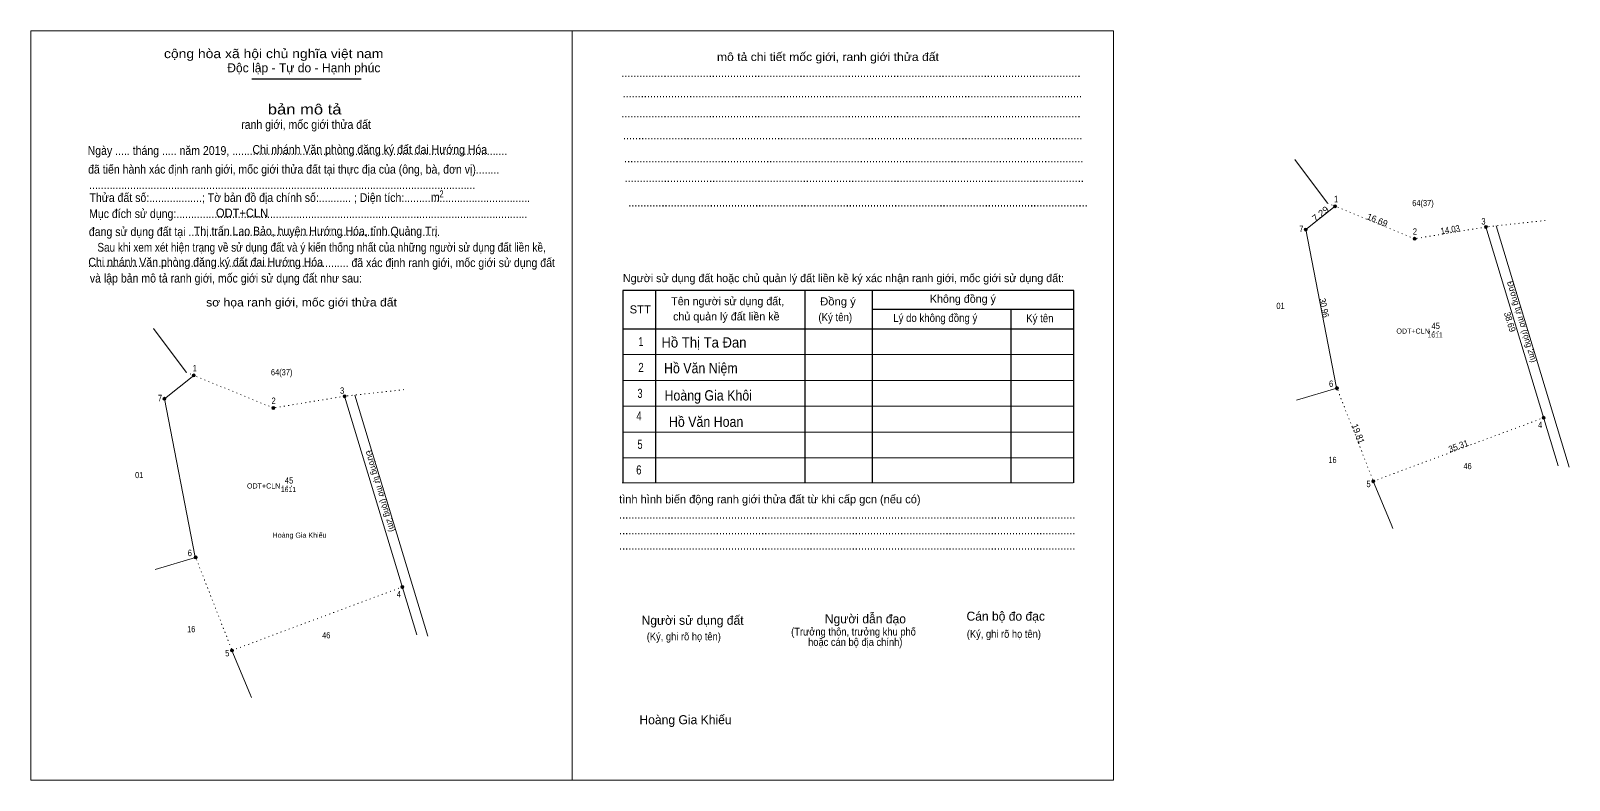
# Model space of a CAD drawing. Header units: metres. Extents: x 534265 to 535647, y 1836382 to 1836975.
# Drawn here: x 535347.9 to 535646.8, y 1836381.9 to 1836527.3 of the extents above; entities that cross this region are included whole.
import ezdxf
from ezdxf.enums import TextEntityAlignment as Align

# ---------------------------------------------------------------- set-up
doc = ezdxf.new("R2010")
doc.units = ezdxf.units.M
doc.header["$LTSCALE"] = 0.56
doc.linetypes.add('DOTTED', pattern=[1.5, 0.3, -1.2])
for name, color, linetype, lineweight in [('10', 7, 'DOTTED', 13), ('40', 7, 'Continuous', 13), ('6', 7, 'DOTTED', 13), ('63', 7, 'Continuous', 13), ('7', 7, 'Continuous', 25)]:
    doc.layers.add(name, color=color, linetype=linetype, lineweight=lineweight)
for name, color, linetype in [('13', 7, 'Continuous'), ('25', 7, 'Continuous'), ('32', 7, 'Continuous')]:
    doc.layers.add(name, color=color, linetype=linetype)

msp = doc.modelspace()

# ---------------------------------------------------------------- hatches: boundary and pattern name
at = {"layer": '63'}
for points in [[(535601.6215, 1836493.28, 1), (535601.0385, 1836493.28, 1)], [(535595.9215, 1836488.74, 1), (535595.3385, 1836488.74, 1)], [(535630.9115, 1836489.25, 1), (535630.3285, 1836489.25, 1)], [(535617.0715, 1836486.97, 1), (535616.4885, 1836486.97, 1)], [(535379.8615, 1836460.43, 1), (535379.2785, 1836460.43, 1)], [(535374.1615, 1836455.89, 1), (535373.5785, 1836455.89, 1)], [(535409.1515, 1836456.4, 1), (535408.5685, 1836456.4, 1)], [(535601.9815, 1836457.96, 1), (535601.3985, 1836457.96, 1)], [(535395.3115, 1836454.12, 1), (535394.7285, 1836454.12, 1)], [(535642.1315, 1836452.22, 1), (535641.5485, 1836452.22, 1)], [(535609.0415, 1836439.9, 1), (535608.4585, 1836439.9, 1)], [(535380.2215, 1836425.11, 1), (535379.6385, 1836425.11, 1)], [(535420.3715, 1836419.37, 1), (535419.7885, 1836419.37, 1)], [(535387.2815, 1836407.05, 1), (535386.6985, 1836407.05, 1)]]:
    msp.add_hatch(color=256, dxfattribs=at).paths.add_polyline_path(points)

# ---------------------------------------------------------------- linework, layer by layer
at = {"layer": '10'}
for p, q in [((535599.82, 1836493.9), (535601.33, 1836493.28)), ((535642.17, 1836490.52), (535630.76, 1836489.27)), ((535619.59, 1836468.95), (535622.02, 1836468.95)), ((535378.06, 1836461.05), (535379.57, 1836460.43)), ((535420.41, 1836457.67), (535409, 1836456.42)), ((535601.54, 1836458.35), (535608.75, 1836439.9)), ((535608.75, 1836439.9), (535641.84, 1836452.22)), ((535379.78, 1836425.5), (535386.99, 1836407.05)), ((535386.99, 1836407.05), (535420.08, 1836419.37))]:
    msp.add_line(p, q, dxfattribs=at)
at = {"layer": '10', "linetype": 'Continuous'}
for p, q in [((535593.81, 1836455.61), (535601.69, 1836457.96)), ((535608.75, 1836439.9), (535612.22, 1836431.55)), ((535612.22, 1836431.55), (535612.56, 1836430.74)), ((535372.05, 1836422.76), (535379.93, 1836425.11)), ((535386.99, 1836407.05), (535390.46, 1836398.7)), ((535390.46, 1836398.7), (535390.8, 1836397.89))]:
    msp.add_line(p, q, dxfattribs=at)
at = {"layer": '10'}
for points in [[(535630.62, 1836489.25), (535616.78, 1836486.97), (535601.33, 1836493.28)], [(535408.86, 1836456.4), (535395.02, 1836454.12), (535379.57, 1836460.43)]]:
    msp.add_lwpolyline(points, dxfattribs=at)
at = {"layer": '40'}
for p, q in [((535599.82, 1836493.9), (535593.52, 1836502.38)), ((535595.63, 1836488.74), (535601.33, 1836493.28)), ((535595.63, 1836488.74), (535601.54, 1836458.35)), ((535630.62, 1836489.25), (535644.67, 1836442.89)), ((535632.64, 1836489.48), (535646.82, 1836442.64)), ((535378.06, 1836461.05), (535371.76, 1836469.53)), ((535373.87, 1836455.89), (535379.57, 1836460.43)), ((535373.87, 1836455.89), (535379.78, 1836425.5)), ((535408.86, 1836456.4), (535422.91, 1836410.04)), ((535410.88, 1836456.63), (535425.06, 1836409.79))]:
    msp.add_line(p, q, dxfattribs=at)
at = {"layer": '6'}
msp.add_line((535396.79, 1836438.95), (535399.22, 1836438.95), dxfattribs=at)
at = {"layer": '63'}
for centre in [(535601.33, 1836493.28), (535595.63, 1836488.74), (535630.62, 1836489.25), (535616.78, 1836486.97), (535379.57, 1836460.43), (535373.87, 1836455.89), (535408.86, 1836456.4), (535601.69, 1836457.96), (535395.02, 1836454.12), (535641.84, 1836452.22), (535608.75, 1836439.9), (535379.93, 1836425.11), (535420.08, 1836419.37), (535386.99, 1836407.05)]:
    msp.add_circle(centre, 0.2915, dxfattribs=at)
at = {"layer": '7', "lineweight": 13}
for p, q in [((535347.89, 1836527.34), (535453.08, 1836527.34)), ((535453.08, 1836527.34), (535558.27, 1836527.34)), ((535462.95, 1836464.5), (535550.59, 1836464.5)), ((535462.95, 1836459.48), (535550.59, 1836459.48)), ((535462.95, 1836454.46), (535550.59, 1836454.46)), ((535462.95, 1836449.44), (535550.59, 1836449.44)), ((535462.95, 1836444.43), (535550.59, 1836444.43)), ((535462.8, 1836439.58), (535550.44, 1836439.58))]:
    msp.add_line(p, q, dxfattribs=at)
at = {"layer": '7'}
for p, q in [((535390.83, 1836518.02), (535412.1, 1836518.02)), ((535469.25, 1836476.94), (535469.25, 1836439.58)), ((535498.27, 1836476.79), (535498.27, 1836439.58)), ((535511.36, 1836476.79), (535511.36, 1836439.58)), ((535511.36, 1836473.32), (535550.59, 1836473.32)), ((535538.3, 1836473.32), (535538.3, 1836439.58)), ((535462.95, 1836469.51), (535550.59, 1836469.51))]:
    msp.add_line(p, q, dxfattribs=at)
at = {"layer": '7', "lineweight": 13}
for points in [[(535453.08, 1836527.34), (535453.08, 1836381.86), (535347.89, 1836381.86), (535347.89, 1836527.34)], [(535558.27, 1836527.34), (535558.27, 1836381.85), (535453.08, 1836381.85), (535453.08, 1836527.34)]]:
    msp.add_lwpolyline(points, dxfattribs=at)
msp.add_lwpolyline([(535558.27, 1836527.34), (535558.27, 1836381.85), (535453.08, 1836381.85), (535453.08, 1836527.34)], close=True, dxfattribs=at)
at = {"layer": '7'}
msp.add_lwpolyline([(535550.59, 1836439.58), (535550.59, 1836476.94), (535462.95, 1836476.94), (535462.95, 1836439.58)], dxfattribs=at)

# ---------------------------------------------------------------- texts
at = {"layer": '10'}
for s, width, p in [('ODT+CLN', 0.95, (535616.48, 1836468.54)), ('1611', 0.8, (535620.765, 1836467.8)), ('Hoàng Gia Khiếu', 0.9, (535400.115, 1836428.92))]:
    msp.add_text(s, height=1, dxfattribs=dict(at, width=width)).set_placement(p, align=Align.CENTER)
at = {"layer": '13', "width": 0.9}
msp.add_text('Mục đích sử dụng:........................................................................................................................', height=1.7, dxfattribs=at).set_placement((535359.22, 1836490.99))
at = {"layer": '25', "width": 0.9}
for p in [(535390.97, 1836503.45), (535359.08, 1836481.58)]:
    msp.add_text('Chi nhánh Văn phòng đăng ký đất đai Hướng Hóa', height=1.7, dxfattribs=at).set_placement(p)
at = {"layer": '32'}
for s, width, p in [('64(37)', 0.9, (535618.4, 1836493.3)), ('01', 0.75, (535590.725, 1836473.34)), ('45', 0.8, (535620.875, 1836469.45)), ('64(37)', 0.9, (535396.64, 1836460.45)), ('16', 0.85, (535600.825, 1836443.43)), ('01', 0.75, (535368.965, 1836440.49)), ('46', 0.85, (535627.065, 1836442.24)), ('16', 0.85, (535379.065, 1836410.58)), ('46', 0.85, (535405.305, 1836409.39))]:
    msp.add_text(s, height=1.2, dxfattribs=dict(at, width=width)).set_placement(p, align=Align.CENTER)
at = {"layer": '32', "width": 0.95}
for p in [(535637.0948, 1836470.6938), (535415.3348, 1836437.8438)]:
    msp.add_text('Đường tự mỡ (rộng 2m)', height=1.2, rotation=286.843, dxfattribs=at).set_placement(p, align=Align.CENTER)
at = {"layer": '6', "width": 0.95}
msp.add_text('ODT+CLN', height=1.7, dxfattribs=at).set_placement((535383.87, 1836491.13))
at = {"layer": '6'}
for s, height, width, p in [('45', 1.2, 0.8, (535398.075, 1836439.45)), ('ODT+CLN', 1, 0.95, (535393.14, 1836438.48)), ('1611', 1, 0.8, (535397.965, 1836437.8))]:
    msp.add_text(s, height=height, dxfattribs=dict(at, width=width)).set_placement(p, align=Align.CENTER)
at = {"layer": '63'}
for s, width, p in [(' 1', 0.75, (535601.91, 1836494.06)), (' 7', 0.8, (535595.17, 1836488.27)), (' 2', 0.85, (535617.24, 1836487.74)), (' 3', 0.8, (535630.56, 1836489.72)), (' 1', 0.75, (535380.15, 1836461.21)), (' 6', 0.85, (535600.96, 1836458.2)), (' 7', 0.8, (535373.41, 1836455.42)), (' 2', 0.85, (535395.48, 1836454.89)), (' 3', 0.8, (535408.8, 1836456.87)), (' 4', 0.85, (535641.58, 1836450.2)), (' 5', 0.8, (535608.23, 1836438.74)), (' 6', 0.85, (535379.2, 1836425.35)), (' 4', 0.85, (535419.82, 1836417.35)), (' 5', 0.8, (535386.47, 1836405.89))]:
    msp.add_text(s, height=1.25, dxfattribs=dict(at, width=width)).set_placement(p, align=Align.RIGHT)
for s, rotation, width, p in [('7.29', 38.537, 1.1, (535598.8606, 1836491.3193)), ('14.03', 9.355, 0.9, (535623.7984, 1836488.1262)), ('30.96', 281.005, 0.9, (535598.5987, 1836473.4243)), ('38.69', 286.857, 0.95, (535634.6984, 1836470.6412)), ('19.81', 291.345, 0.95, (535605.2339, 1836448.8875)), ('35.31', 20.421, 0.95, (535625.5119, 1836446.1395))]:
    msp.add_text(s, height=1.25, rotation=rotation, dxfattribs=dict(at, width=width)).set_placement(p, align=Align.CENTER)
msp.add_text('16.69', height=1.25, rotation=337.784, dxfattribs=at).set_placement((535609.2887, 1836490.0205), align=Align.CENTER)
for s, width, p in [('Hồ Thị Ta Đan', 0.95, (535478.695, 1836465.85)), ('Hồ Văn Niệm', 0.9, (535478.09, 1836460.85)), ('Hoàng Gia Khôi', 0.9, (535479.525, 1836455.56)), ('Hồ Văn Hoan', 0.9, (535479.115, 1836450.45))]:
    msp.add_text(s, height=2, dxfattribs=dict(at, width=width)).set_placement(p, align=Align.CENTER)
at = {"layer": '7'}
for s, height, width, p in [('cộng hòa xã hội chủ nghĩa việt nam', 1.756, 1.15, (535373.77, 1836522.03)), ('........................................................................................................................................................', 1.756, 0.9, (535462.61, 1836518.37)), ('........................................................................................................................................................', 1.756, 0.9, (535462.9, 1836514.41)), ('........................................................................................................................................................', 1.756, 0.9, (535462.61, 1836510.52)), ('........................................................................................................................................................', 1.756, 0.9, (535462.97, 1836506.27)), ('Ngày ..... tháng ..... năm 2019, ..............................................................................................', 1.7, 0.9, (535358.94, 1836503.25)), (' đã tiến hành xác định ranh giới, mốc giới thửa đất tại thực địa của (ông, bà, đơn vị)........', 1.7, 0.9, (535358.46, 1836499.61)), ('........................................................................................................................................................', 1.756, 0.9, (535463.18, 1836501.82)), ('........................................................................................................................................................', 1.756, 0.9, (535463.26, 1836498)), ('Thửa đất số:..................; Tờ bản đồ địa chính số:........... ; Diện tích:...........................................', 1.7, 0.9, (535359.3, 1836494.11)), ('....................................................................................................................................', 1.7, 0.9, (535359.22, 1836496.61)), ('   m', 1.7, 0.9, (535423.93, 1836494.21)), ('2', 1.377, 0.8, (535427.29, 1836494.99)), ('........................................................................................................................................................', 1.756, 0.9, (535463.98, 1836493.22)), ('đang sử dụng đất tại ......................................................................................', 1.7, 0.9, (535359.18, 1836487.49)), ('Thị trấn Lao Bảo, huyện Hướng Hóa, tỉnh Quảng Trị', 1.7, 0.9, (535379.59, 1836487.61)), ('Sau khi xem xét hiện trạng về sử dụng đất và ý kiến thống nhất của những người sử dụng đất liền kề,', 1.7, 0.85, (535360.84, 1836484.46)), ('......................................................................................... đã xác định ranh giới, mốc giới sử dụng đất', 1.7, 0.9, (535359.04, 1836481.47)), (' và lập bản mô tả ranh giới, mốc giới sử dụng đất như sau:', 1.7, 0.9, (535358.8, 1836478.46)), ('STT', 1.555, 1.05, (535464.25, 1836472.47)), ('Đồng ý', 1.555, 1.05, (535501.27, 1836474.02)), ('(Ký tên)', 1.555, 0.9, (535500.93, 1836470.97)), ('Lý do không đồng ý', 1.555, 0.9, (535515.47, 1836470.82)), ('Ký tên', 1.555, 0.9, (535541.31, 1836470.76)), ('.......................................................................................................................................................', 1.756, 0.9, (535462.21, 1836432.6)), ('.......................................................................................................................................................', 1.756, 0.9, (535462.21, 1836429.59)), ('.......................................................................................................................................................', 1.756, 0.9, (535462.21, 1836426.58)), ('(Ký, ghi rõ họ tên)', 1.505, 0.9, (535529.77, 1836409.5)), ('(Ký, ghi rõ họ tên)', 1.505, 0.9, (535467.58, 1836409))]:
    msp.add_text(s, height=height, dxfattribs=dict(at, width=width)).set_placement(p)
for s, height, width, p in [('mô tả chi tiết mốc giới, ranh giới thửa đất', 1.605, 1.1, (535502.78, 1836521.47)), ('bản mô tả', 2.007, 1.2, (535401.11, 1836511.1)), ('ranh giới, mốc giới thửa đất', 1.7, 0.9, (535401.38, 1836508.3)), ('sơ họa ranh giới, mốc giới thửa đất', 1.605, 1.1, (535400.495, 1836473.82)), ('1', 1.756, 0.7, (535466.455, 1836466.12)), ('2', 1.756, 0.8, (535466.465, 1836461.11)), ('3', 1.756, 0.75, (535466.265, 1836456.07)), ('4', 1.756, 0.8, (535466.07, 1836451.69)), ('5', 1.756, 0.75, (535466.275, 1836446.18)), ('6', 1.756, 0.8, (535466.045, 1836441.21)), ('(Trưởng thôn, trưởng khu phố', 1.505, 0.9, (535507.75, 1836409.94)), ('hoặc cán bộ địa chính)', 1.505, 0.9, (535508.09, 1836407.93))]:
    msp.add_text(s, height=height, dxfattribs=dict(at, width=width)).set_placement(p, align=Align.CENTER)
for s, height, p in [('Độc lập - Tự do - Hạnh phúc', 1.756, (535386.06, 1836519.28)), ('Người sử dụng đất hoặc chủ quản lý đất liền kề ký xác nhận ranh giới, mốc giới sử dụng đất:', 1.555, (535462.95, 1836478.54)), ('Tên người sử dụng đất,', 1.555, (535472.33, 1836474.07)), ('Không đồng ý', 1.555, (535522.59, 1836474.53)), ('chủ quản lý đất liền kề', 1.555, (535472.69, 1836471.11)), ('tình hình biến động ranh giới thửa đất từ khi cấp gcn (nếu có)', 1.605, (535462.21, 1836435.61)), ('Người sử dụng đất', 1.756, (535466.57, 1836412.02)), ('Người dẫn đạo', 1.755, (535502.18, 1836412.3)), ('Cán bộ đo đạc', 1.752, (535529.71, 1836412.82)), ('Hoàng Gia Khiếu', 1.76, (535466.15, 1836392.71))]:
    msp.add_text(s, height=height, dxfattribs=at).set_placement(p)

doc.saveas('drawing.dxf')
